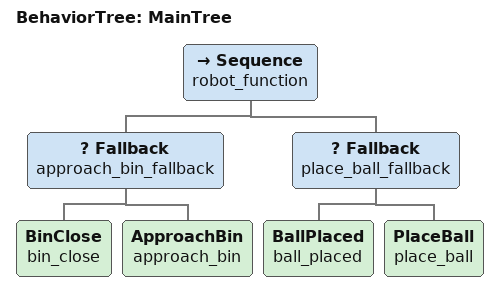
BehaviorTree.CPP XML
<root main_tree_to_execute="MainTree">
    <BehaviorTree ID="MainTree">
        <Sequence name="robot_function" >
            <Fallback name="approach_bin_fallback">
                <BinClose name="bin_close"/>
                <ApproachBin name="approach_bin"/>
            </Fallback>
            <Fallback name="place_ball_fallback">
                <BallPlaced name="ball_placed"/>
                <PlaceBall name="place_ball"/>
            </Fallback>
        </Sequence>
    </BehaviorTree>

</root>
